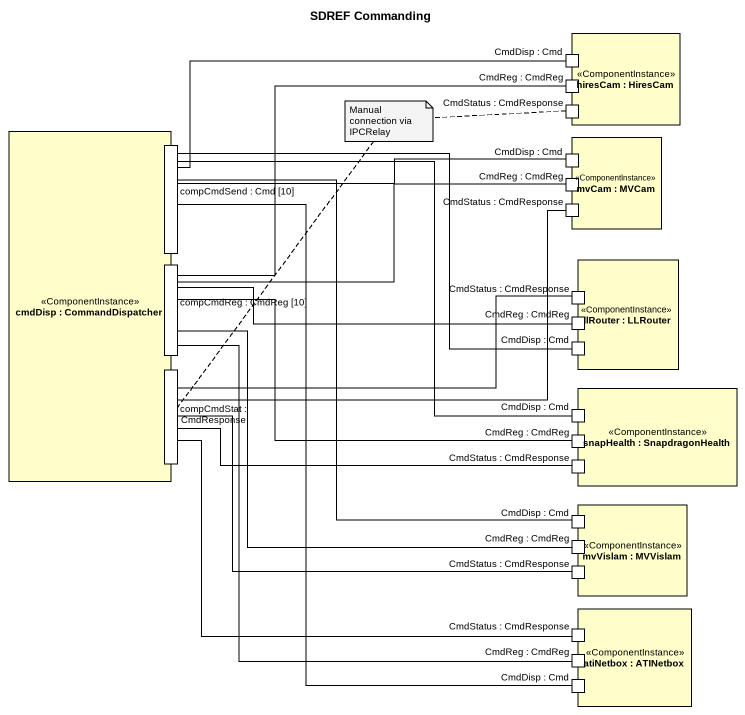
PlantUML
@startuml
title SDREF Commanding
rectangle "hiresCam : HiresCam" as hiresCam <<ComponentInstance>> {
  port "CmdDisp : Cmd" as CmdDisp_Cmd
  port "CmdReg : CmdReg" as CmdReg_CmdReg
  port "CmdStatus : CmdResponse" as CmdStatus_CmdResponse
}
rectangle "cmdDisp : CommandDispatcher" as cmdDisp <<ComponentInstance>> {
  port "compCmdSend : Cmd [10]" as compCmdSend_Cmd_10
  port "compCmdReg : CmdReg [10]" as compCmdReg_CmdReg_10
  port "compCmdStat : CmdResponse" as compCmdStat_CmdResponse
}
rectangle "mvCam : MVCam" as mvCam <<ComponentInstance>> {
  port "CmdDisp : Cmd" as CmdDisp_Cmd_2
  port "CmdReg : CmdReg" as CmdReg_CmdReg_2
  port "CmdStatus : CmdResponse" as CmdStatus_CmdResponse_2
}
rectangle "llRouter : LLRouter" as llRouter <<ComponentInstance>> {
  port "CmdStatus : CmdResponse" as CmdStatus_CmdResponse_3
  port "CmdReg : CmdReg" as CmdReg_CmdReg_3
  port "CmdDisp : Cmd" as CmdDisp_Cmd_3
}
rectangle "snapHealth : SnapdragonHealth" as snapHealth <<ComponentInstance>> {
  port "CmdDisp : Cmd" as CmdDisp_Cmd_4
  port "CmdReg : CmdReg" as CmdReg_CmdReg_4
  port "CmdStatus : CmdResponse" as CmdStatus_CmdResponse_4
}
rectangle "mvVislam : MVVislam" as mvVislam <<ComponentInstance>> {
  port "CmdDisp : Cmd" as CmdDisp_Cmd_5
  port "CmdReg : CmdReg" as CmdReg_CmdReg_5
  port "CmdStatus : CmdResponse" as CmdStatus_CmdResponse_5
}
rectangle "atiNetbox : ATINetbox" as atiNetbox <<ComponentInstance>> {
  port "CmdStatus : CmdResponse" as CmdStatus_CmdResponse_6
  port "CmdReg : CmdReg" as CmdReg_CmdReg_6
  port "CmdDisp : Cmd" as CmdDisp_Cmd_6
}
CmdDisp_Cmd -left- compCmdSend_Cmd_10
compCmdSend_Cmd_10 -right- CmdDisp_Cmd_3
CmdDisp_Cmd_2 -left- compCmdSend_Cmd_10
CmdStatus_CmdResponse_2 -left- compCmdStat_CmdResponse
compCmdReg_CmdReg_10 -right- CmdReg_CmdReg
compCmdReg_CmdReg_10 -right- CmdReg_CmdReg_2
compCmdReg_CmdReg_10 -right- CmdReg_CmdReg_5
compCmdReg_CmdReg_10 -- CmdReg_CmdReg_6
CmdStatus_CmdResponse_3 -left- compCmdStat_CmdResponse
CmdReg_CmdReg_3 -left- compCmdReg_CmdReg_10
compCmdStat_CmdResponse -right- CmdStatus_CmdResponse_4
CmdDisp_Cmd_4 -left- compCmdSend_Cmd_10
CmdReg_CmdReg_4 -left- compCmdReg_CmdReg_10
CmdDisp_Cmd_5 -up- compCmdSend_Cmd_10
CmdStatus_CmdResponse_5 -left- compCmdStat_CmdResponse
CmdStatus_CmdResponse_6 -left- compCmdStat_CmdResponse
CmdDisp_Cmd_6 -up- compCmdSend_Cmd_10
note as N1
  Manual connection via IPCRelay
end note
N1 .. CmdStatus_CmdResponse
N1 .. compCmdStat_CmdResponse
@enduml
